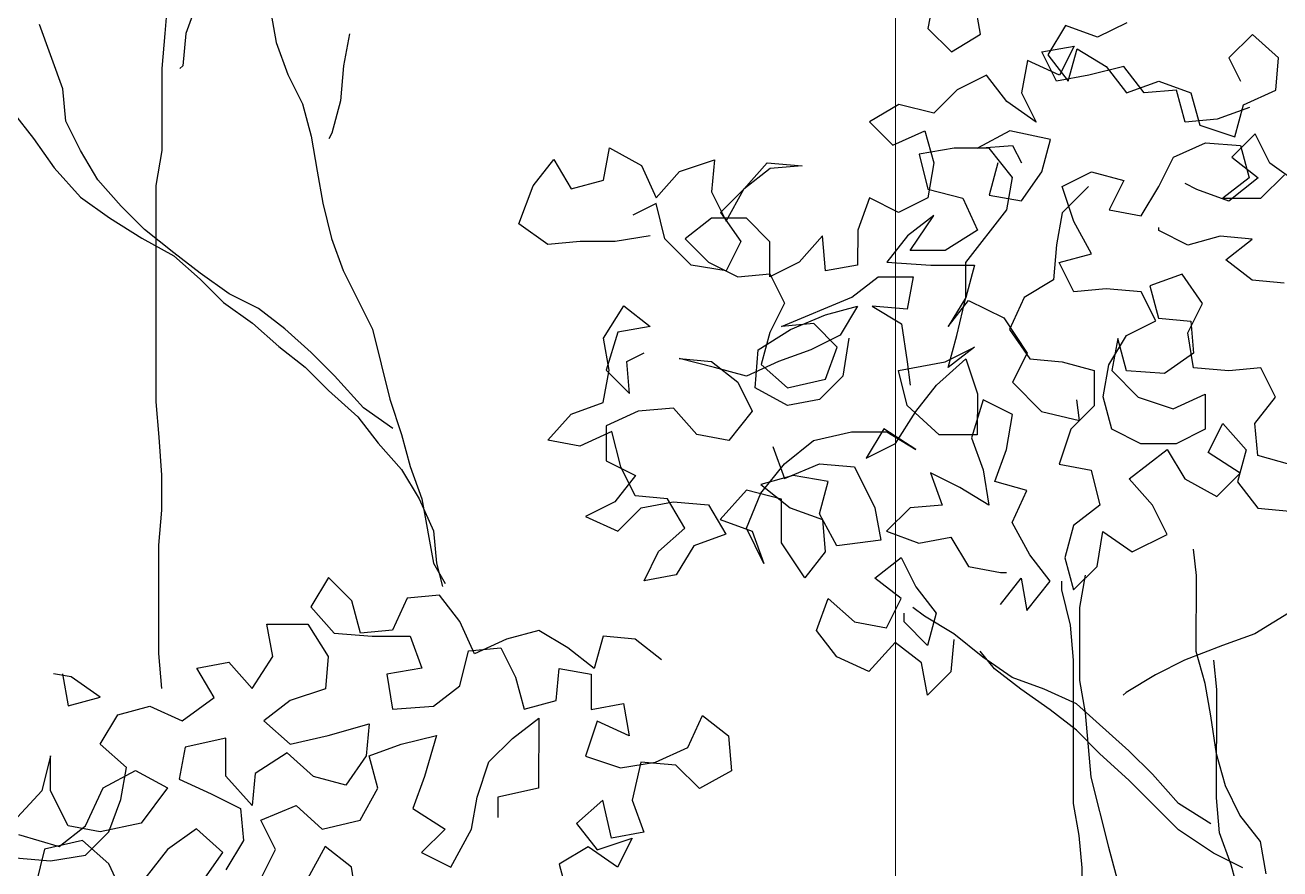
# Model space of a CAD drawing. Header units: millimetres. Extents: x 684983 to 685377, y 990360 to 990509.
# Drawn here: x 685185.548 to 685186.167, y 990438.702 to 990439.118 of the extents above; entities that cross this region are included whole.
import ezdxf

# ---------------------------------------------------------------- set-up
doc = ezdxf.new("R2010")
doc.units = ezdxf.units.MM
doc.layers.add('grid', color=8, linetype='Continuous', lineweight=9)
doc.layers.add('TEAK', color=7, linetype='Continuous')

# ---------------------------------------------------------------- blocks, each defined once
blk = doc.blocks.new('A$C25655A80')
at = {"color": 62}
for p, q in [((-0.21365, 1.84109), (-0.20982, 1.81994)), ((-0.24635, 1.82285), (-0.24537, 1.83535)), ((-0.23576, 1.83342), (-0.23962, 1.82285)), ((0.00649, 1.83512), (0.00455, 1.82455)), ((0.02186, 1.82261), (0.01994, 1.83318)), ((-0.28001, 1.80462), (-0.28768, 1.82578)), ((0.00455, 1.82455), (0.01224, 1.81685)), ((0.04974, 1.82547), (0.04396, 1.81586)), ((0.06031, 1.82161), (0.04974, 1.82547)), ((0.06992, 1.82641), (0.06031, 1.82161)), ((-0.24732, 1.81132), (-0.24635, 1.82285)), ((-0.23962, 1.82285), (-0.24059, 1.81227)), ((-0.18579, 1.8228), (-0.18772, 1.81223)), ((0.01224, 1.81685), (0.02186, 1.82261)), ((0.11126, 1.82253), (0.10356, 1.81484)), ((0.1199, 1.81483), (0.11126, 1.82253)), ((-0.20982, 1.81994), (-0.20599, 1.80936)), ((0.04204, 1.81682), (0.05261, 1.81874)), ((0.04684, 1.8072), (0.04204, 1.81682)), ((0.05261, 1.81874), (0.0478, 1.80913)), ((0.05068, 1.8072), (0.05357, 1.81777)), ((0.05357, 1.81777), (0.06318, 1.812)), ((-0.24059, 1.81227), (-0.24155, 1.81131)), ((-0.18772, 1.81223), (-0.18869, 1.80069)), ((0.03723, 1.81394), (0.0353, 1.80337)), ((0.0478, 1.80913), (0.03723, 1.81394)), ((0.04396, 1.81586), (0.05068, 1.8072)), ((0.10356, 1.81484), (0.1074, 1.80715)), ((0.11893, 1.80426), (0.1199, 1.81483)), ((-0.24734, 1.7844), (-0.24732, 1.81132)), ((-0.20599, 1.80936), (-0.20119, 1.79974)), ((0.02377, 1.80915), (0.01415, 1.80435)), ((0.03049, 1.80049), (0.02377, 1.80915)), ((0.05741, 1.80912), (0.04684, 1.8072)), ((0.06895, 1.81199), (0.05741, 1.80912)), ((0.06318, 1.812), (0.0699, 1.80334)), ((0.07567, 1.80333), (0.06895, 1.81199)), ((-0.27906, 1.79404), (-0.28001, 1.80462)), ((0.01415, 1.80435), (0.00645, 1.79667)), ((0.0699, 1.80334), (0.08048, 1.80717)), ((0.08625, 1.80428), (0.07567, 1.80333)), ((0.08048, 1.80717), (0.09105, 1.80332)), ((0.08912, 1.79371), (0.08625, 1.80428)), ((0.10835, 1.79946), (0.11893, 1.80426)), ((-0.20119, 1.79974), (-0.19831, 1.78916)), ((-0.18869, 1.80069), (-0.19158, 1.79012)), ((0.04009, 1.79375), (0.03049, 1.80049)), ((0.0353, 1.80337), (0.04009, 1.79375)), ((0.09105, 1.80332), (0.09393, 1.79274)), ((-0.29636, 1.79694), (-0.28964, 1.78829)), ((-0.00508, 1.79956), (-0.0147, 1.7938)), ((0.00645, 1.79667), (-0.00508, 1.79956)), ((0.11027, 1.7985), (0.0997, 1.79466)), ((0.10546, 1.78889), (0.10835, 1.79946)), ((-0.27426, 1.78443), (-0.27906, 1.79404)), ((-0.0147, 1.7938), (-0.00702, 1.78611)), ((0.0997, 1.79466), (0.08912, 1.79371)), ((0.09393, 1.79274), (0.10546, 1.78889)), ((-0.28964, 1.78829), (-0.28292, 1.77867)), ((-0.19831, 1.78916), (-0.1964, 1.77763)), ((-0.19158, 1.79012), (-0.19255, 1.7882)), ((-0.00702, 1.78611), (0.00356, 1.7909)), ((0.00356, 1.7909), (0.00644, 1.78033)), ((0.03144, 1.79088), (0.02086, 1.78512)), ((0.0449, 1.78798), (0.03144, 1.79088)), ((0.042, 1.77741), (0.0449, 1.78798)), ((0.11219, 1.78984), (0.10449, 1.78216)), ((0.11699, 1.78022), (0.11219, 1.78984)), ((-0.2685, 1.77481), (-0.27426, 1.78443)), ((-0.24928, 1.77287), (-0.24734, 1.7844)), ((-0.1022, 1.77466), (-0.10026, 1.78523)), ((-0.10026, 1.78523), (-0.08969, 1.77945)), ((0.01317, 1.78513), (0.00163, 1.78321)), ((0.00163, 1.78321), (0.00451, 1.77168)), ((0.02471, 1.78512), (0.01317, 1.78513)), ((0.02086, 1.78512), (0.0324, 1.78607)), ((0.03239, 1.7755), (0.02471, 1.78512)), ((0.0324, 1.78607), (0.03528, 1.7803)), ((0.08526, 1.78218), (0.09584, 1.78697)), ((0.09584, 1.78697), (0.10738, 1.786)), ((0.10738, 1.786), (0.11025, 1.77542)), ((-0.12527, 1.77276), (-0.11853, 1.7814)), ((-0.11853, 1.7814), (-0.11277, 1.77178)), ((-0.08969, 1.77945), (-0.0849, 1.76887)), ((-0.0772, 1.77752), (-0.06566, 1.78135)), ((-0.06566, 1.78135), (-0.06663, 1.77078)), ((-0.05606, 1.77173), (-0.04836, 1.78038)), ((-0.04836, 1.78038), (-0.03682, 1.7794)), ((-0.03682, 1.7794), (-0.0474, 1.77845)), ((0.00644, 1.78033), (0.0045, 1.76879)), ((0.02758, 1.78031), (0.02469, 1.76973)), ((0.08045, 1.77257), (0.08526, 1.78218)), ((0.10449, 1.78216), (0.11314, 1.77542)), ((0.12659, 1.77349), (0.11699, 1.78022)), ((-0.28292, 1.77867), (-0.27427, 1.76905)), ((-0.1964, 1.77763), (-0.19449, 1.76705)), ((-0.0849, 1.76887), (-0.0772, 1.77752)), ((-0.0474, 1.77845), (-0.05606, 1.77173)), ((0.03045, 1.76492), (0.03239, 1.7755)), ((0.03526, 1.7678), (0.042, 1.77741)), ((0.04873, 1.7726), (0.05834, 1.77739)), ((0.05834, 1.77739), (0.06892, 1.7745)), ((0.11025, 1.77542), (0.10159, 1.7687)), ((0.11314, 1.77542), (0.10352, 1.76774)), ((0.11409, 1.76869), (0.12179, 1.77637)), ((-0.26082, 1.76615), (-0.2685, 1.77481)), ((-0.24934, 1.70173), (-0.24928, 1.77287)), ((-0.13009, 1.76026), (-0.12527, 1.77276)), ((-0.11277, 1.77178), (-0.1022, 1.77466)), ((-0.06663, 1.77078), (-0.06183, 1.76116)), ((-0.05606, 1.77173), (-0.06375, 1.76405)), ((-0.06183, 1.76116), (-0.05606, 1.77173)), ((0.00451, 1.77168), (0.01604, 1.76878)), ((0.05738, 1.77259), (0.04872, 1.76394)), ((0.05256, 1.76106), (0.04873, 1.7726)), ((0.06892, 1.7745), (0.0641, 1.76489)), ((0.07467, 1.76296), (0.08045, 1.77257)), ((0.09295, 1.77159), (0.0891, 1.77352)), ((0.10352, 1.76774), (0.09295, 1.77159)), ((-0.27427, 1.76905), (-0.26467, 1.76231)), ((-0.19449, 1.76705), (-0.19161, 1.75551)), ((-0.0849, 1.76695), (-0.09259, 1.76311)), ((-0.08203, 1.75541), (-0.0849, 1.76695)), ((-0.01472, 1.76881), (-0.01858, 1.75824)), ((-0.00511, 1.76399), (-0.01472, 1.76881)), ((0.0045, 1.76879), (-0.00511, 1.76399)), ((0.01604, 1.76878), (0.02084, 1.7582)), ((0.02469, 1.76973), (0.03526, 1.7678)), ((0.10159, 1.7687), (0.11409, 1.76869)), ((-0.25314, 1.75845), (-0.26082, 1.76615)), ((-0.06375, 1.76405), (-0.05703, 1.75443)), ((0.00642, 1.76302), (-0.00224, 1.7563)), ((-0.00128, 1.75149), (0.00642, 1.76302)), ((0.01698, 1.74763), (0.03045, 1.76492)), ((0.04872, 1.76394), (0.04679, 1.75337)), ((0.0641, 1.76489), (0.07467, 1.76296)), ((-0.26467, 1.76231), (-0.2541, 1.75557)), ((-0.24353, 1.75075), (-0.25314, 1.75845)), ((-0.12048, 1.75353), (-0.13009, 1.76026)), ((-0.06664, 1.76213), (-0.0753, 1.75541)), ((-0.0551, 1.76212), (-0.06664, 1.76213)), ((-0.04742, 1.75442), (-0.0551, 1.76212)), ((0.05832, 1.75048), (0.05256, 1.76106)), ((0.08044, 1.75815), (0.08044, 1.75911)), ((-0.2541, 1.75557), (-0.24353, 1.74979)), ((-0.19161, 1.75551), (-0.18778, 1.74494)), ((-0.10991, 1.75448), (-0.12048, 1.75353)), ((-0.09837, 1.75447), (-0.10991, 1.75448)), ((-0.08683, 1.75638), (-0.09837, 1.75447)), ((-0.07338, 1.74675), (-0.08203, 1.75541)), ((-0.0753, 1.75541), (-0.06761, 1.74771)), ((-0.05703, 1.75443), (-0.06185, 1.74482)), ((-0.04743, 1.74288), (-0.04742, 1.75442)), ((-0.03012, 1.75633), (-0.03781, 1.74768)), ((-0.02916, 1.74479), (-0.03012, 1.75633)), ((-0.01858, 1.75824), (-0.01859, 1.7467)), ((-0.00224, 1.7563), (-0.00897, 1.74766)), ((0.02084, 1.7582), (0.01025, 1.75148)), ((0.09004, 1.75333), (0.08044, 1.75815)), ((0.10062, 1.75621), (0.09004, 1.75333)), ((0.1112, 1.75524), (0.10062, 1.75621)), ((0.10254, 1.74851), (0.1112, 1.75524)), ((-0.23488, 1.74402), (-0.24353, 1.75075)), ((0.01025, 1.75148), (-0.00128, 1.75149)), ((0.04679, 1.75337), (0.04581, 1.74184)), ((0.04774, 1.7476), (0.05832, 1.75048)), ((-0.24353, 1.74979), (-0.23489, 1.74209)), ((-0.06185, 1.74482), (-0.07338, 1.74675)), ((-0.06761, 1.74771), (-0.05801, 1.74289)), ((-0.03781, 1.74768), (-0.04743, 1.74288)), ((-0.01859, 1.7467), (-0.02916, 1.74479)), ((-0.00897, 1.74766), (0.00544, 1.74668)), ((0.00544, 1.74668), (0.01986, 1.74667)), ((0.01697, 1.7361), (0.01698, 1.74763)), ((0.01986, 1.74667), (0.01697, 1.7361)), ((0.05254, 1.73799), (0.04774, 1.7476)), ((0.11118, 1.74178), (0.10254, 1.74851)), ((-0.23489, 1.74209), (-0.2272, 1.7344)), ((-0.22528, 1.73728), (-0.23488, 1.74402)), ((-0.18778, 1.74494), (-0.17818, 1.7257)), ((-0.05801, 1.74289), (-0.04743, 1.74385)), ((-0.04743, 1.74385), (-0.04263, 1.73423)), ((-0.02052, 1.73613), (-0.01186, 1.74285)), ((-0.01186, 1.74285), (-0.00033, 1.74284)), ((-0.00033, 1.74284), (-0.00226, 1.73227)), ((0.04581, 1.74184), (0.0362, 1.73608)), ((0.08811, 1.74372), (0.07754, 1.73989)), ((0.09483, 1.7341), (0.08811, 1.74372)), ((0.06312, 1.73894), (0.05254, 1.73799)), ((0.07465, 1.73797), (0.06312, 1.73894)), ((0.07945, 1.72835), (0.07465, 1.73797)), ((0.07754, 1.73989), (0.08041, 1.72931)), ((0.12176, 1.74081), (0.11118, 1.74178)), ((-0.2272, 1.7344), (-0.2176, 1.72766)), ((-0.21567, 1.73246), (-0.22528, 1.73728)), ((-0.04263, 1.73423), (-0.04745, 1.72462)), ((-0.0436, 1.72654), (-0.02052, 1.73613)), ((0.01697, 1.7361), (0.01119, 1.72649)), ((0.01119, 1.72649), (0.01793, 1.73513)), ((0.01407, 1.7236), (0.01697, 1.7361)), ((0.01793, 1.73513), (0.02946, 1.72936)), ((0.0362, 1.73608), (0.03138, 1.72551)), ((0.09002, 1.72449), (0.09483, 1.7341)), ((-0.20702, 1.72573), (-0.21567, 1.73246)), ((-0.10224, 1.72275), (-0.0955, 1.73331)), ((-0.0955, 1.73331), (-0.08686, 1.72658)), ((-0.04072, 1.72557), (-0.02918, 1.73037)), ((-0.02918, 1.73037), (-0.0186, 1.73324)), ((-0.0186, 1.73324), (-0.02438, 1.72364)), ((-0.01379, 1.73324), (-0.00419, 1.72746)), ((-0.00226, 1.73227), (-0.01379, 1.73324)), ((-0.2176, 1.72766), (-0.20895, 1.71996)), ((-0.19838, 1.71803), (-0.20702, 1.72573)), ((-0.17818, 1.7257), (-0.17244, 1.70262)), ((-0.08686, 1.72658), (-0.09744, 1.72467)), ((-0.0513, 1.71885), (-0.04072, 1.72557)), ((-0.03303, 1.72749), (-0.0436, 1.72654)), ((-0.02534, 1.71979), (-0.03303, 1.72749)), ((-0.00419, 1.72746), (-0.00228, 1.71496)), ((0.02946, 1.72936), (0.03714, 1.71781)), ((0.03138, 1.72551), (0.0381, 1.71589)), ((0.06983, 1.72355), (0.07945, 1.72835)), ((0.08041, 1.72931), (0.09098, 1.72834)), ((0.09098, 1.72834), (0.09193, 1.71776)), ((-0.10033, 1.71217), (-0.10224, 1.72275)), ((-0.09744, 1.72467), (-0.10129, 1.71217)), ((-0.04745, 1.72462), (-0.05034, 1.71405)), ((-0.02438, 1.72364), (-0.03399, 1.71884)), ((-0.02149, 1.72267), (-0.02343, 1.71018)), ((0.01118, 1.71303), (0.01407, 1.7236)), ((0.06405, 1.71394), (0.06983, 1.72355)), ((0.06695, 1.72259), (0.06501, 1.71202)), ((0.06982, 1.71201), (0.06695, 1.72259)), ((0.09193, 1.71296), (0.09002, 1.72449)), ((-0.20895, 1.71996), (-0.20031, 1.71322)), ((-0.19069, 1.71033), (-0.19838, 1.71803)), ((-0.09456, 1.71505), (-0.08879, 1.71793)), ((-0.05227, 1.70636), (-0.0513, 1.71885)), ((-0.03399, 1.71884), (-0.04457, 1.715)), ((-0.0292, 1.70922), (-0.02534, 1.71979)), ((0.01022, 1.71495), (0.01984, 1.71975)), ((0.01984, 1.71975), (0.01118, 1.71303)), ((0.03714, 1.71781), (0.03233, 1.7082)), ((0.09193, 1.71776), (0.08232, 1.71104)), ((-0.20031, 1.71322), (-0.19262, 1.70553)), ((-0.09361, 1.70447), (-0.09456, 1.71505)), ((-0.07726, 1.71599), (-0.06668, 1.71502)), ((-0.06572, 1.7131), (-0.07726, 1.71599)), ((-0.06668, 1.71502), (-0.05804, 1.70829)), ((-0.05515, 1.71021), (-0.06572, 1.7131)), ((-0.04457, 1.715), (-0.05515, 1.71021)), ((-0.05034, 1.71405), (-0.0417, 1.70635)), ((-0.00516, 1.71208), (0.01022, 1.71495)), ((-0.00228, 1.71496), (-0.00132, 1.70727)), ((0.00733, 1.70727), (0.01695, 1.71591)), ((0.01695, 1.71591), (0.02079, 1.70437)), ((0.0381, 1.71589), (0.04867, 1.71492)), ((0.04867, 1.71492), (0.05925, 1.71202)), ((0.06212, 1.70337), (0.06405, 1.71394)), ((0.10347, 1.71198), (0.09193, 1.71296)), ((-0.18109, 1.69975), (-0.19069, 1.71033)), ((-0.10226, 1.7016), (-0.10033, 1.71217)), ((-0.10129, 1.71217), (-0.09361, 1.70447)), ((-0.0417, 1.70635), (-0.0292, 1.70922)), ((-0.02343, 1.71018), (-0.03113, 1.70249)), ((-0.00229, 1.70055), (-0.00516, 1.71208)), ((0.05925, 1.71202), (0.05923, 1.70049)), ((0.06501, 1.71202), (0.07366, 1.70336)), ((0.08232, 1.71104), (0.06982, 1.71201)), ((0.11404, 1.71294), (0.10347, 1.71198)), ((0.11884, 1.70332), (0.11404, 1.71294)), ((-0.19262, 1.70553), (-0.18302, 1.69687)), ((-0.05804, 1.70829), (-0.05324, 1.69867)), ((-0.0417, 1.70058), (-0.05227, 1.70636)), ((0.00059, 1.69862), (0.00733, 1.70727)), ((0.03233, 1.7082), (0.04193, 1.69858)), ((-0.24839, 1.6902), (-0.24934, 1.70173)), ((-0.17244, 1.70262), (-0.1686, 1.69108)), ((-0.11284, 1.69776), (-0.10226, 1.7016)), ((-0.03113, 1.70249), (-0.0417, 1.70058)), ((0.02271, 1.70245), (0.01885, 1.68995)), ((0.02079, 1.70437), (0.02077, 1.69091)), ((0.03232, 1.69763), (0.02271, 1.70245)), ((0.05442, 1.69569), (0.05347, 1.70242)), ((0.065, 1.69279), (0.06212, 1.70337)), ((0.07366, 1.70336), (0.08519, 1.6995)), ((0.08519, 1.6995), (0.09577, 1.7043)), ((0.09577, 1.7043), (0.09576, 1.69277)), ((0.1121, 1.69467), (0.11884, 1.70332)), ((-0.18302, 1.69687), (-0.1763, 1.68821)), ((-0.17148, 1.69301), (-0.18109, 1.69975)), ((-0.12054, 1.68912), (-0.11284, 1.69776)), ((-0.09073, 1.6987), (-0.10131, 1.69391)), ((-0.07919, 1.69965), (-0.09073, 1.6987)), ((-0.07151, 1.691), (-0.07919, 1.69965)), ((-0.05324, 1.69867), (-0.06094, 1.68906)), ((-0.00615, 1.68805), (0.00059, 1.69862)), ((0.00828, 1.69092), (-0.00229, 1.70055)), ((0.03038, 1.6861), (0.03232, 1.69763)), ((0.04193, 1.69858), (0.05442, 1.69569)), ((0.05923, 1.70049), (0.05154, 1.69281)), ((-0.10131, 1.69391), (-0.10132, 1.68237)), ((-0.00999, 1.69286), (-0.01576, 1.68325)), ((0.00058, 1.68612), (-0.00999, 1.69286)), ((0.05154, 1.69281), (0.04768, 1.68127)), ((0.0746, 1.68798), (0.065, 1.69279)), ((0.09576, 1.69277), (0.08614, 1.68797)), ((0.09671, 1.68507), (0.10153, 1.69468)), ((0.10153, 1.69468), (0.10921, 1.68602)), ((0.11305, 1.6841), (0.1121, 1.69467)), ((-0.24744, 1.6777), (-0.24839, 1.6902)), ((-0.1763, 1.68821), (-0.16861, 1.67955)), ((-0.1686, 1.69108), (-0.16573, 1.68051)), ((-0.10997, 1.68719), (-0.12054, 1.68912)), ((-0.09939, 1.69198), (-0.10997, 1.68719)), ((-0.09651, 1.68044), (-0.09939, 1.69198)), ((-0.06094, 1.68906), (-0.07151, 1.691)), ((-0.04268, 1.68136), (-0.03306, 1.68904)), ((-0.03306, 1.68904), (-0.02056, 1.69191)), ((-0.02056, 1.69191), (-0.00903, 1.6919)), ((-0.00903, 1.6919), (0.00058, 1.68612)), ((0.02077, 1.69091), (0.00828, 1.69092)), ((0.01885, 1.68995), (0.02269, 1.67937)), ((-0.04652, 1.68713), (-0.04269, 1.67655)), ((-0.01576, 1.68325), (-0.00615, 1.68805)), ((0.02653, 1.67553), (0.03038, 1.6861)), ((0.07075, 1.67645), (0.08325, 1.68605)), ((0.08614, 1.68797), (0.0746, 1.68798)), ((0.08325, 1.68605), (0.08901, 1.67643)), ((0.10728, 1.67834), (0.09671, 1.68507)), ((0.10921, 1.68602), (0.10632, 1.67545)), ((0.12362, 1.6812), (0.11305, 1.6841)), ((-0.16573, 1.68051), (-0.16189, 1.66993)), ((-0.10132, 1.68237), (-0.09171, 1.67756)), ((-0.09172, 1.67083), (-0.09651, 1.68044)), ((-0.05038, 1.67175), (-0.04268, 1.68136)), ((-0.04269, 1.67655), (-0.03115, 1.68135)), ((-0.03115, 1.68135), (-0.01961, 1.68037)), ((-0.01961, 1.68037), (-0.01289, 1.66691)), ((0.04768, 1.68127), (0.05825, 1.67934)), ((-0.24745, 1.66616), (-0.24744, 1.6777)), ((-0.16861, 1.67955), (-0.16285, 1.66993)), ((-0.09171, 1.67756), (-0.09845, 1.66891)), ((-0.0398, 1.67751), (-0.05038, 1.67463)), ((-0.02827, 1.67558), (-0.0398, 1.67751)), ((0.00538, 1.67843), (0.00922, 1.66785)), ((0.01499, 1.67361), (0.00538, 1.67843)), ((0.02269, 1.67937), (0.0246, 1.66784)), ((0.05825, 1.67934), (0.06113, 1.6678)), ((0.07843, 1.66779), (0.07075, 1.67645)), ((0.08901, 1.67643), (0.09958, 1.67065)), ((0.09958, 1.67065), (0.10728, 1.67834)), ((-0.05519, 1.67272), (-0.06385, 1.66311)), ((-0.0552, 1.66022), (-0.05038, 1.67175)), ((-0.04365, 1.66982), (-0.05519, 1.67272)), ((-0.05038, 1.67463), (-0.04077, 1.66694)), ((-0.03116, 1.665), (-0.02827, 1.67558)), ((0.0246, 1.66784), (0.01499, 1.67361)), ((0.0371, 1.67263), (0.02653, 1.67553)), ((0.03228, 1.66206), (0.0371, 1.67263)), ((0.10632, 1.67545), (0.11304, 1.66679)), ((-0.16285, 1.66993), (-0.15806, 1.65935)), ((-0.16189, 1.66993), (-0.15807, 1.64878)), ((-0.09845, 1.66891), (-0.10807, 1.66411)), ((-0.08114, 1.66986), (-0.09172, 1.67083)), ((-0.0898, 1.66698), (-0.07922, 1.66889)), ((-0.07538, 1.66024), (-0.08114, 1.66986)), ((-0.07922, 1.66889), (-0.06769, 1.66792)), ((-0.06769, 1.66792), (-0.06193, 1.6583)), ((-0.04367, 1.6554), (-0.04365, 1.66982)), ((0.00922, 1.66785), (-0.00136, 1.6669)), ((0.06113, 1.6678), (0.05247, 1.66108)), ((0.08323, 1.65817), (0.07843, 1.66779)), ((-0.24842, 1.65463), (-0.24745, 1.66616)), ((-0.10807, 1.66411), (-0.0975, 1.6593)), ((-0.0975, 1.6593), (-0.0898, 1.66698)), ((-0.04077, 1.66694), (-0.0302, 1.66308)), ((-0.0254, 1.65442), (-0.03116, 1.665)), ((-0.01289, 1.66691), (-0.01098, 1.65633)), ((-0.00136, 1.6669), (-0.00906, 1.65922)), ((0.11304, 1.66679), (0.12361, 1.66582)), ((-0.15806, 1.65935), (-0.15711, 1.64878)), ((-0.08404, 1.65256), (-0.07538, 1.66024)), ((-0.06385, 1.66311), (-0.05328, 1.65926)), ((-0.04944, 1.64868), (-0.0552, 1.66022)), ((-0.0302, 1.66308), (-0.02925, 1.6525)), ((0.03804, 1.65148), (0.03228, 1.66206)), ((0.05247, 1.66108), (0.04958, 1.65051)), ((-0.06193, 1.6583), (-0.07251, 1.65447)), ((-0.05328, 1.65926), (-0.04944, 1.64868)), ((-0.03599, 1.64386), (-0.04367, 1.6554)), ((-0.01098, 1.65633), (-0.0254, 1.65442)), ((-0.00906, 1.65922), (0.00152, 1.65536)), ((0.00152, 1.65536), (0.01209, 1.65727)), ((0.01209, 1.65727), (0.01785, 1.64766)), ((0.06015, 1.64762), (0.06208, 1.65915)), ((0.06208, 1.65915), (0.07169, 1.65241)), ((0.07169, 1.65241), (0.08323, 1.65817)), ((-0.24846, 1.61906), (-0.24842, 1.65463)), ((-0.08886, 1.64295), (-0.08404, 1.65256)), ((-0.07251, 1.65447), (-0.07828, 1.64486)), ((-0.02925, 1.6525), (-0.03599, 1.64386)), ((0.04476, 1.64282), (0.03804, 1.65148)), ((0.09283, 1.6447), (0.09188, 1.65336)), ((-0.15807, 1.64878), (-0.15423, 1.64205)), ((-0.15711, 1.64878), (-0.15519, 1.64108)), ((-0.01291, 1.64384), (-0.00426, 1.65056)), ((-0.00426, 1.65056), (0.00054, 1.64094)), ((0.01785, 1.64766), (0.02842, 1.64572)), ((0.04958, 1.65051), (0.05245, 1.63993)), ((0.05245, 1.63993), (0.06015, 1.64762)), ((-0.19268, 1.644), (-0.19845, 1.6344)), ((-0.18499, 1.63631), (-0.19268, 1.644)), ((-0.07828, 1.64486), (-0.08886, 1.64295)), ((-0.00427, 1.6371), (-0.01291, 1.64384)), ((0.02841, 1.63515), (0.03515, 1.64379)), ((0.02842, 1.64572), (0.03035, 1.64572)), ((0.03515, 1.64379), (0.03706, 1.63322)), ((0.03706, 1.63322), (0.04476, 1.64282)), ((0.0486, 1.63994), (0.04861, 1.64282)), ((0.0563, 1.64474), (0.05437, 1.63416)), ((0.09281, 1.61971), (0.09283, 1.6447)), ((0.00054, 1.64094), (0.00726, 1.63228)), ((0.05148, 1.6284), (0.0486, 1.63994)), ((-0.18212, 1.62573), (-0.18499, 1.63631)), ((-0.16673, 1.63725), (-0.17155, 1.62668)), ((-0.15615, 1.6382), (-0.16673, 1.63725)), ((-0.14943, 1.62954), (-0.15615, 1.6382)), ((-0.03216, 1.62655), (-0.0283, 1.63712)), ((-0.0283, 1.63712), (-0.01966, 1.62942)), ((-0.00908, 1.62749), (-0.00427, 1.6371)), ((-0.19845, 1.6344), (-0.19077, 1.62574)), ((-0.00332, 1.62941), (-0.00331, 1.63229)), ((0.00342, 1.63133), (-0.00043, 1.63421)), ((0.01302, 1.62555), (0.00342, 1.63133)), ((0.00726, 1.63228), (0.00437, 1.62171)), ((0.05437, 1.63416), (0.05435, 1.61013)), ((0.12454, 1.63314), (0.11204, 1.62546)), ((-0.21288, 1.62864), (-0.19942, 1.62863)), ((-0.21097, 1.61806), (-0.21288, 1.62864)), ((-0.19942, 1.62863), (-0.1927, 1.61805)), ((-0.17155, 1.62668), (-0.18212, 1.62573)), ((-0.14464, 1.61896), (-0.14943, 1.62954)), ((-0.12348, 1.62664), (-0.13406, 1.62376)), ((-0.11387, 1.62086), (-0.12348, 1.62664)), ((-0.02544, 1.61789), (-0.03216, 1.62655)), ((-0.01966, 1.62942), (-0.00908, 1.62749)), ((0.00437, 1.62171), (-0.00332, 1.62941)), ((0.05243, 1.61686), (0.05148, 1.6284)), ((-0.19077, 1.62574), (-0.17828, 1.62476)), ((-0.17828, 1.62476), (-0.16578, 1.62475)), ((-0.16578, 1.62475), (-0.16194, 1.61417)), ((-0.13406, 1.62376), (-0.14464, 1.61896)), ((-0.10233, 1.62469), (-0.10523, 1.61412)), ((-0.09176, 1.62372), (-0.10233, 1.62469)), ((-0.08311, 1.61699), (-0.09176, 1.62372)), ((-0.00621, 1.62268), (-0.01487, 1.61308)), ((0.00244, 1.61595), (-0.00621, 1.62268)), ((0.01302, 1.62363), (0.01205, 1.61305)), ((0.02263, 1.61785), (0.01302, 1.62555)), ((0.11204, 1.62546), (0.10146, 1.62162)), ((-0.24751, 1.60752), (-0.24846, 1.61906)), ((-0.21771, 1.6075), (-0.21097, 1.61806)), ((-0.1927, 1.61805), (-0.19367, 1.60747)), ((-0.14945, 1.6084), (-0.14656, 1.61993)), ((-0.14656, 1.61993), (-0.13598, 1.62088)), ((-0.13598, 1.62088), (-0.13118, 1.61126)), ((-0.10523, 1.61412), (-0.11387, 1.62086)), ((0.02647, 1.614), (0.02167, 1.61977)), ((0.10146, 1.62162), (0.08896, 1.61683)), ((0.09568, 1.60913), (0.09281, 1.61971)), ((-0.23596, 1.61424), (-0.22539, 1.61615)), ((-0.2302, 1.60462), (-0.23596, 1.61424)), ((-0.22539, 1.61615), (-0.21771, 1.6075)), ((-0.16194, 1.61417), (-0.17348, 1.61226)), ((-0.11773, 1.60356), (-0.11676, 1.61413)), ((-0.11676, 1.61413), (-0.10619, 1.6122)), ((-0.01487, 1.61308), (-0.02544, 1.61789)), ((0.00435, 1.60537), (0.00244, 1.61595)), ((0.03224, 1.61111), (0.02263, 1.61785)), ((0.03512, 1.60726), (0.02647, 1.614)), ((0.05239, 1.56976), (0.05243, 1.61686)), ((0.08896, 1.61683), (0.07934, 1.61203)), ((0.09952, 1.60721), (0.09857, 1.61682)), ((-0.2773, 1.6114), (-0.28307, 1.61236)), ((-0.28019, 1.61236), (-0.27827, 1.60178)), ((-0.2677, 1.60466), (-0.2773, 1.6114)), ((-0.17348, 1.61226), (-0.17157, 1.60072)), ((-0.13118, 1.61126), (-0.12831, 1.60069)), ((-0.10619, 1.6122), (-0.1062, 1.60067)), ((0.01205, 1.61305), (0.00435, 1.60537)), ((0.04281, 1.60726), (0.03224, 1.61111)), ((0.05435, 1.61013), (0.05626, 1.59956)), ((0.07934, 1.61203), (0.06972, 1.60627)), ((-0.19367, 1.60747), (-0.20521, 1.60364)), ((-0.15811, 1.60167), (-0.14945, 1.6084)), ((0.04472, 1.60053), (0.03512, 1.60726)), ((0.05338, 1.60244), (0.04281, 1.60726)), ((0.06972, 1.60627), (0.06876, 1.60531)), ((0.09759, 1.59856), (0.09568, 1.60913)), ((0.09949, 1.57164), (0.09952, 1.60721)), ((-0.27827, 1.60178), (-0.2677, 1.60466)), ((-0.26193, 1.59889), (-0.25136, 1.60176)), ((-0.25136, 1.60176), (-0.24079, 1.59694)), ((-0.24079, 1.59694), (-0.2302, 1.60462)), ((-0.20521, 1.60364), (-0.21387, 1.59692)), ((-0.17157, 1.60072), (-0.15811, 1.60167)), ((-0.12831, 1.60069), (-0.11773, 1.60356)), ((-0.1062, 1.60067), (-0.09562, 1.60258)), ((-0.09562, 1.60258), (-0.09371, 1.592)), ((0.07067, 1.58704), (0.05338, 1.60244)), ((-0.26771, 1.58928), (-0.26193, 1.59889)), ((-0.13216, 1.59108), (-0.12351, 1.5978)), ((-0.12351, 1.5978), (-0.12353, 1.57473)), ((-0.07449, 1.58814), (-0.06967, 1.59871)), ((-0.06967, 1.59871), (-0.06103, 1.59197)), ((0.05337, 1.59379), (0.04472, 1.60053)), ((0.05626, 1.59956), (0.05816, 1.5784)), ((0.0995, 1.58606), (0.09759, 1.59856)), ((-0.21387, 1.59692), (-0.20523, 1.58922)), ((-0.19273, 1.59209), (-0.17926, 1.59593)), ((-0.17926, 1.59593), (-0.18023, 1.58535)), ((-0.10428, 1.59682), (-0.10814, 1.58529)), ((-0.09371, 1.592), (-0.10428, 1.59682)), ((0.06105, 1.58609), (0.05337, 1.59379)), ((-0.25907, 1.58158), (-0.26771, 1.58928)), ((-0.22637, 1.59116), (-0.23983, 1.58829)), ((-0.22638, 1.57867), (-0.22637, 1.59116)), ((-0.20523, 1.58922), (-0.19273, 1.59209)), ((-0.17927, 1.58535), (-0.1687, 1.58919)), ((-0.1687, 1.58919), (-0.15716, 1.59206)), ((-0.15716, 1.59206), (-0.16102, 1.57861)), ((-0.13986, 1.58339), (-0.13216, 1.59108)), ((-0.06103, 1.59197), (-0.06008, 1.58044)), ((-0.28406, 1.58545), (-0.28695, 1.57391)), ((-0.28407, 1.57391), (-0.28406, 1.58545)), ((-0.23983, 1.58829), (-0.24177, 1.57772)), ((-0.20619, 1.58634), (-0.21677, 1.57962)), ((-0.19754, 1.57864), (-0.20619, 1.58634)), ((-0.18023, 1.58535), (-0.18697, 1.57575)), ((-0.1764, 1.57477), (-0.17927, 1.58535)), ((-0.10814, 1.58529), (-0.09661, 1.58143)), ((-0.08507, 1.58334), (-0.07449, 1.58814)), ((0.07066, 1.57743), (0.06105, 1.58609)), ((0.07835, 1.57935), (0.07067, 1.58704)), ((0.10238, 1.57548), (0.0995, 1.58606)), ((-0.261, 1.57101), (-0.25907, 1.58158)), ((-0.14372, 1.57186), (-0.13986, 1.58339)), ((-0.09661, 1.58143), (-0.08507, 1.58334)), ((-0.08987, 1.58335), (-0.09277, 1.57085)), ((-0.07834, 1.58237), (-0.08987, 1.58335)), ((-0.07066, 1.57468), (-0.07834, 1.58237)), ((-0.26676, 1.57486), (-0.25618, 1.58062)), ((-0.25618, 1.58062), (-0.24561, 1.57484)), ((-0.24177, 1.57772), (-0.2312, 1.5729)), ((-0.21774, 1.56904), (-0.22638, 1.57867)), ((-0.21677, 1.57962), (-0.21774, 1.56904)), ((-0.18697, 1.57575), (-0.19754, 1.57864)), ((-0.16102, 1.57861), (-0.16487, 1.56803)), ((-0.06008, 1.58044), (-0.07066, 1.57468)), ((0.05816, 1.5784), (0.06391, 1.55533)), ((0.08698, 1.56107), (0.07066, 1.57743)), ((0.08699, 1.56973), (0.07835, 1.57935)), ((-0.28695, 1.57391), (-0.29753, 1.56239)), ((-0.27831, 1.56237), (-0.28407, 1.57391)), ((-0.27254, 1.56237), (-0.26676, 1.57486)), ((-0.24561, 1.57484), (-0.25428, 1.56331)), ((-0.2312, 1.5729), (-0.22159, 1.56809)), ((-0.18218, 1.56421), (-0.1764, 1.57477)), ((-0.12353, 1.57473), (-0.13699, 1.57185)), ((0.10718, 1.56586), (0.10238, 1.57548)), ((-0.26485, 1.56044), (-0.261, 1.57101)), ((-0.21486, 1.56424), (-0.20332, 1.56903)), ((-0.20332, 1.56903), (-0.19468, 1.56133)), ((-0.14565, 1.56129), (-0.14372, 1.57186)), ((-0.13699, 1.57185), (-0.13699, 1.56513)), ((-0.10238, 1.57086), (-0.11104, 1.56318)), ((-0.09951, 1.55836), (-0.10238, 1.57086)), ((-0.09277, 1.57085), (-0.08893, 1.56027)), ((0.0543, 1.55918), (0.05239, 1.56976)), ((0.09756, 1.56299), (0.08699, 1.56973)), ((0.10044, 1.5601), (0.09949, 1.57164)), ((-0.22159, 1.56809), (-0.22064, 1.55751)), ((-0.16487, 1.56803), (-0.1543, 1.5613)), ((0.1139, 1.55721), (0.10718, 1.56586)), ((-0.2812, 1.55564), (-0.27254, 1.56237)), ((-0.26774, 1.56044), (-0.27831, 1.56237)), ((-0.27255, 1.55275), (-0.26485, 1.56044)), ((-0.25428, 1.56331), (-0.26774, 1.56044)), ((-0.23601, 1.56137), (-0.24563, 1.55465)), ((-0.22737, 1.55367), (-0.23601, 1.56137)), ((-0.21006, 1.55462), (-0.21486, 1.56424)), ((-0.19468, 1.56133), (-0.18218, 1.56421)), ((-0.1543, 1.5613), (-0.162, 1.55361)), ((-0.15239, 1.5488), (-0.14565, 1.56129)), ((-0.11104, 1.56318), (-0.10432, 1.55452)), ((-0.08893, 1.56027), (-0.09951, 1.55836)), ((0.09851, 1.55337), (0.08698, 1.56107)), ((-0.29465, 1.5595), (-0.2812, 1.55564)), ((-0.27351, 1.55756), (-0.28601, 1.55469)), ((-0.26486, 1.54986), (-0.27351, 1.55756)), ((-0.22064, 1.55751), (-0.22641, 1.5479)), ((-0.10432, 1.55452), (-0.09278, 1.55836)), ((-0.09278, 1.55836), (-0.0976, 1.54875)), ((0.05525, 1.54861), (0.0543, 1.55918)), ((0.10428, 1.54952), (0.10044, 1.5601)), ((0.11581, 1.54663), (0.1139, 1.55721)), ((-0.28601, 1.55469), (-0.2889, 1.54315)), ((-0.28409, 1.55084), (-0.27255, 1.55275)), ((-0.24563, 1.55465), (-0.25911, 1.53736)), ((-0.23411, 1.54407), (-0.22737, 1.55367)), ((-0.21488, 1.54501), (-0.21006, 1.55462)), ((-0.19372, 1.55556), (-0.1995, 1.54499)), ((-0.18507, 1.54883), (-0.19372, 1.55556)), ((-0.162, 1.55361), (-0.15239, 1.5488)), ((-0.1072, 1.55548), (-0.11682, 1.54973)), ((-0.0976, 1.54875), (-0.1072, 1.55548)), ((0.06391, 1.55533), (0.06966, 1.53417)), ((0.10812, 1.54856), (0.09851, 1.55337)), ((-0.29562, 1.55181), (-0.28409, 1.55084)), ((-0.25911, 1.53736), (-0.26486, 1.54986)), ((-0.18316, 1.53633), (-0.18507, 1.54883)), ((-0.11682, 1.54973), (-0.11395, 1.53915)), ((0.05524, 1.53611), (0.05525, 1.54861)), ((0.1129, 1.51779), (0.10428, 1.54952))]:
    blk.add_line(p, q, dxfattribs=at)
blk = doc.blocks.new('TR')
blk.add_blockref('A$C25655A80', (0.01921, 0.01485, 1.34531))

msp = doc.modelspace()

# ---------------------------------------------------------------- linework, layer by layer
at = {"layer": 'grid'}
msp.add_line((685185.9771, 990509.15479), (685185.9771, 990370.8996), dxfattribs=at)

# ---------------------------------------------------------------- block references
at = {"layer": 'TEAK', "xscale": 1.5, "yscale": 1.5, "zscale": 1.5}
msp.add_blockref('TR', (685185.95747, 990436.357, 98.641), dxfattribs=at)

doc.saveas('drawing.dxf')
